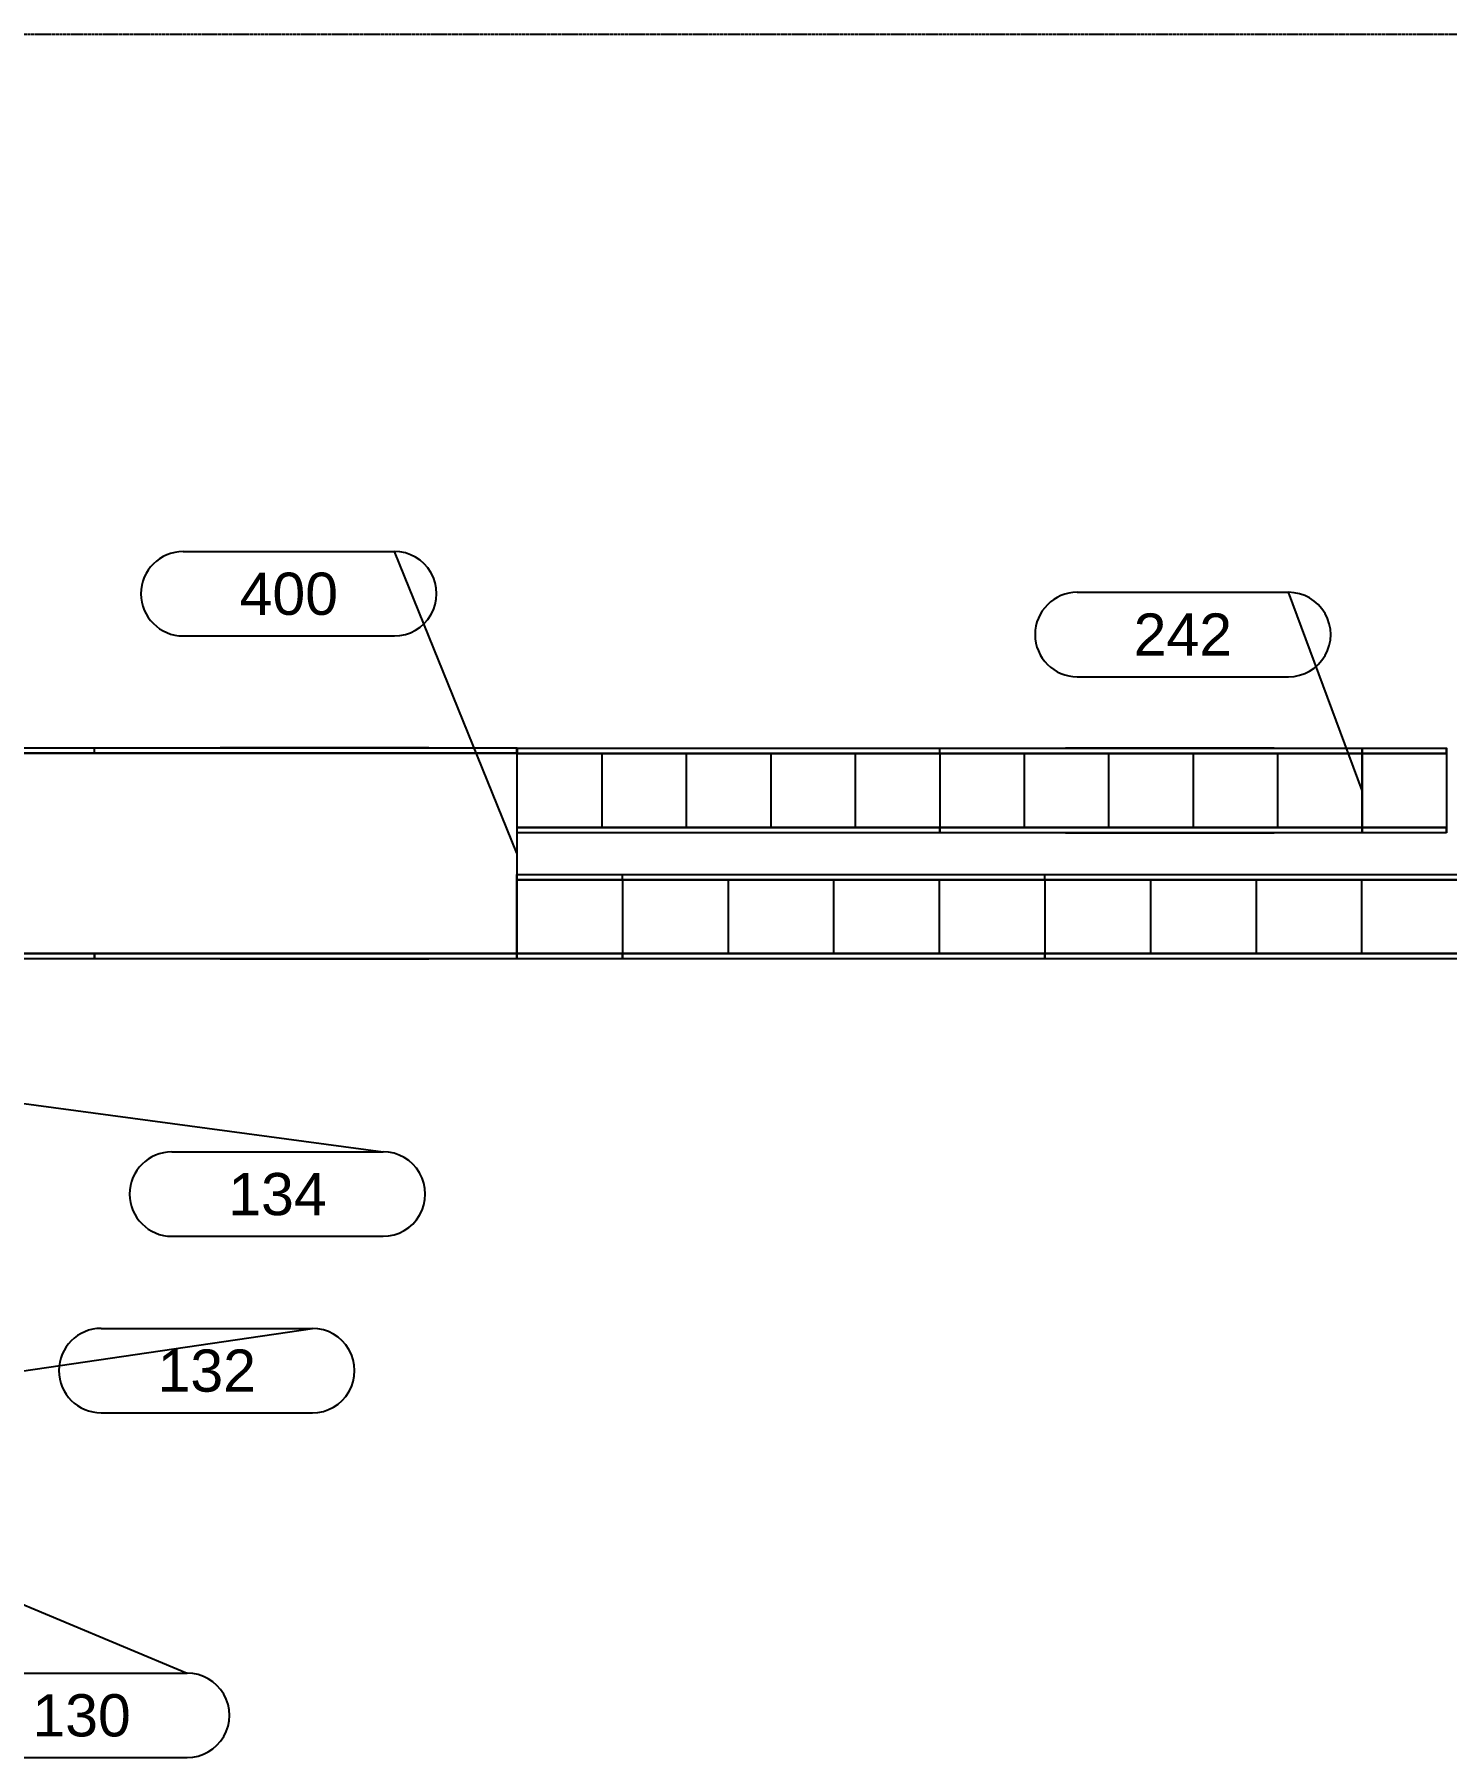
# Model space of a CAD drawing. Header units: inches. Extents: x -21257 to 11444, y 0 to 8704.
# Drawn here: x 4102.8 to 4503.9, y 7217.8 to 7707.5 of the extents above; entities that cross this region are included whole.
import ezdxf
from ezdxf.enums import TextEntityAlignment as Align

# ---------------------------------------------------------------- set-up
doc = ezdxf.new("R2010")
doc.units = ezdxf.units.IN
doc.header["$MEASUREMENT"] = 0
doc.linetypes.add('CENTER2', pattern=[1.125, 0.75, -0.125, 0.125, -0.125])
for name, color, linetype in [('100-CONV-LAYOUT', 3, 'Continuous'), ('100-CONV-NUMBERS', 3, 'Continuous'), ('200-CONV-LAYOUT', 4, 'Continuous'), ('200-CONV-NUMBERS', 4, 'Continuous'), ('400-CONV-LAYOUT', 1, 'Continuous'), ('400-CONV-NUMBERS', 1, 'Continuous'), ('Bldg_Cline', 8, 'CENTER2')]:
    doc.layers.add(name, color=color, linetype=linetype)
doc.styles.get("Standard").update_dxf_attribs({"font": 'helvl.shx'})

# ---------------------------------------------------------------- blocks, each defined once
blk = doc.blocks.new('DCBLOCK')
at = {"linetype": 'Continuous'}
for p, q in [((-0.625, 0), (0, 0)), ((-0.625, -0.25), (0, -0.25))]:
    blk.add_line(p, q, dxfattribs=at)
for centre, start, end in [((-0.625, -0.125), 90, 269.9999), ((0, -0.125), 269.9999, 90)]:
    blk.add_arc(centre, 0.125, start, end)
blk.add_attdef('FORTNAITEM', text='', height=0.125).set_placement((-0.3125, -0.125), align=Align.MIDDLE_CENTER)
at = {"flags": 1}
blk.add_attdef('SERIALNUM', (-0.625, -0.3437), '', height=0.125, dxfattribs=at)
blk = doc.blocks.new('Promise-US15-100330-00-10-003 Bldg Colums')
at = {"layer": 'Bldg_Cline'}
for q in [(72, 7192), (74, 7192)]:
    blk.add_line((10035, 7192), q, dxfattribs=at)

msp = doc.modelspace()

# ---------------------------------------------------------------- linework, layer by layer
at = {"layer": '100-CONV-LAYOUT', "linetype": 'Continuous'}
for p, q in [((4239.81, 7467.27, 323.5), (4239.81, 7468.77, 323.5)), ((4239.81, 7468.77, 330), (4239.81, 7467.27, 330)), ((4269.81, 7467.27, 323.5), (4269.81, 7468.77, 323.5)), ((4269.81, 7467.27, 330), (4269.81, 7468.77, 330)), ((4389.81, 7467.27, 323.5), (4389.81, 7468.77, 323.5)), ((4389.81, 7467.27, 330), (4389.81, 7468.77, 330)), ((4239.81, 7467.27, 330), (4239.81, 7467.27, 323.5)), ((4269.81, 7467.27, 330), (4269.81, 7446.27, 330)), ((4269.81, 7467.27, 330), (4269.81, 7467.27, 323.5)), ((4299.81, 7467.27, 330), (4299.81, 7446.27, 330)), ((4329.81, 7467.27, 330), (4329.81, 7446.27, 330)), ((4359.81, 7467.27, 330), (4359.81, 7446.27, 330)), ((4389.81, 7467.27, 330), (4389.81, 7446.27, 330)), ((4389.81, 7467.27, 330), (4389.81, 7467.27, 323.5)), ((4419.81, 7467.27, 330), (4419.81, 7446.27, 330)), ((4449.81, 7467.27, 330), (4449.81, 7446.27, 330)), ((4479.81, 7467.27, 330), (4479.81, 7446.27, 330)), ((4239.81, 7444.77, 323.5), (4239.81, 7446.27, 323.5)), ((4239.81, 7446.27, 323.5), (4239.81, 7446.27, 330)), ((4239.81, 7444.77, 330), (4239.81, 7446.27, 330)), ((4269.81, 7446.27, 323.5), (4269.81, 7444.77, 323.5)), ((4269.81, 7446.27, 330), (4269.81, 7446.27, 323.5)), ((4269.81, 7444.77, 330), (4269.81, 7446.27, 330)), ((4389.81, 7446.27, 323.5), (4389.81, 7444.77, 323.5)), ((4389.81, 7446.27, 330), (4389.81, 7446.27, 323.5)), ((4389.81, 7444.77, 330), (4389.81, 7446.27, 330))]:
    msp.add_line(p, q, dxfattribs=at)
at = {"layer": '100-CONV-LAYOUT'}
for points in [[(4989.81, 7467.27, 323.5), (4239.81, 7467.27, 323.5), (4239.81, 7468.77, 323.5), (4989.81, 7468.77, 323.5)], [(4989.81, 7467.27, 330), (4239.81, 7467.27, 330), (4239.81, 7468.77, 330), (4989.81, 7468.77, 330)], [(4989.81, 7446.27, 330), (4239.81, 7446.27, 330), (4239.81, 7467.27, 330), (4989.81, 7467.27, 330)], [(4989.81, 7467.27, 330), (4239.81, 7467.27, 330), (4239.81, 7467.27, 323.5), (4989.81, 7467.27, 323.5)], [(4989.81, 7446.27, 330), (4239.81, 7446.27, 330), (4239.81, 7446.27, 323.5), (4989.81, 7446.27, 323.5)], [(4989.81, 7444.77, 323.5), (4239.81, 7444.77, 323.5), (4239.81, 7446.27, 323.5), (4989.81, 7446.27, 323.5)], [(4989.81, 7444.77, 330), (4239.81, 7444.77, 330), (4239.81, 7446.27, 330), (4989.81, 7446.27, 330)]]:
    msp.add_3dface(points, dxfattribs=at)
at = {"layer": '100-CONV-NUMBERS', "linetype": 'Continuous'}
for p, q in [((4070.81, 7407.49, 330), (4201.8, 7389.92, 360)), ((4070.8, 7323.49, 330), (4181.72, 7339.75, 360)), ((4036.56, 7287.52, 30), (4146.15, 7241.77, 360))]:
    msp.add_line(p, q, dxfattribs=at)
at = {"layer": '200-CONV-LAYOUT', "linetype": 'Continuous'}
for p, q in [((4239.94, 7503.14, 323.5), (4239.94, 7504.64, 323.5)), ((4239.94, 7504.64, 330), (4239.94, 7503.14, 330)), ((4239.94, 7503.14, 330), (4239.94, 7503.14, 323.5)), ((4263.94, 7503.14, 330), (4263.94, 7482.14, 330)), ((4287.94, 7503.14, 330), (4287.94, 7482.14, 330)), ((4311.94, 7503.14, 330), (4311.94, 7482.14, 330)), ((4335.94, 7503.14, 330), (4335.94, 7482.14, 330)), ((4359.94, 7503.14, 323.5), (4359.94, 7504.64, 323.5)), ((4359.94, 7503.14, 330), (4359.94, 7504.64, 330)), ((4359.94, 7503.14, 330), (4359.94, 7482.14, 330)), ((4359.94, 7503.14, 330), (4359.94, 7503.14, 323.5)), ((4383.94, 7503.14, 330), (4383.94, 7482.14, 330)), ((4407.94, 7503.14, 330), (4407.94, 7482.14, 330)), ((4431.94, 7503.14, 330), (4431.94, 7482.14, 330)), ((4455.94, 7503.14, 330), (4455.94, 7482.14, 330)), ((4479.93, 7503.14, 323.5), (4479.93, 7504.64, 323.5)), ((4479.93, 7504.64, 330), (4479.93, 7503.14, 330)), ((4479.93, 7503.14, 330), (4479.93, 7503.14, 323.5)), ((4479.94, 7503.14, 323.5), (4479.94, 7504.64, 323.5)), ((4479.94, 7503.14, 330), (4479.94, 7504.64, 330)), ((4479.94, 7503.14, 330), (4479.94, 7503.14, 323.5)), ((4503.93, 7503.14, 330), (4503.93, 7504.64, 330)), ((4503.93, 7503.14, 323.5), (4503.93, 7504.64, 323.5)), ((4503.93, 7503.14, 330), (4503.93, 7503.14, 323.5)), ((4239.94, 7480.64, 323.5), (4239.94, 7482.14, 323.5)), ((4239.94, 7482.14, 323.5), (4239.94, 7482.14, 330)), ((4239.94, 7480.64, 330), (4239.94, 7482.14, 330)), ((4359.94, 7482.14, 323.5), (4359.94, 7480.64, 323.5)), ((4359.94, 7482.14, 330), (4359.94, 7482.14, 323.5)), ((4359.94, 7480.64, 330), (4359.94, 7482.14, 330)), ((4479.93, 7480.64, 323.5), (4479.93, 7482.14, 323.5)), ((4479.93, 7482.14, 323.5), (4479.93, 7482.14, 330)), ((4479.93, 7480.64, 330), (4479.93, 7482.14, 330)), ((4479.94, 7482.14, 323.5), (4479.94, 7480.64, 323.5)), ((4479.94, 7482.14, 330), (4479.94, 7482.14, 323.5)), ((4479.94, 7480.64, 330), (4479.94, 7482.14, 330)), ((4503.93, 7480.64, 330), (4503.93, 7482.14, 330)), ((4503.93, 7482.14, 330), (4503.93, 7482.14, 323.5)), ((4503.93, 7482.14, 323.5), (4503.93, 7480.64, 323.5))]:
    msp.add_line(p, q, dxfattribs=at)
at = {"layer": '200-CONV-LAYOUT'}
for points in [[(4479.94, 7503.14, 323.5), (4239.94, 7503.14, 323.5), (4239.94, 7504.64, 323.5), (4479.94, 7504.64, 323.5)], [(4479.94, 7503.14, 330), (4239.94, 7503.14, 330), (4239.94, 7504.64, 330), (4479.94, 7504.64, 330)], [(4479.94, 7482.14, 330), (4239.94, 7482.14, 330), (4239.94, 7503.14, 330), (4479.94, 7503.14, 330)], [(4479.94, 7503.14, 330), (4239.94, 7503.14, 330), (4239.94, 7503.14, 323.5), (4479.94, 7503.14, 323.5)], [(4395.69, 7504.64, 323.5), (4395.69, 7504.64, 311.18), (4433.94, 7504.64, 311.18), (4433.94, 7504.64, 323.5)], [(4433.94, 7504.64, 323.5), (4433.94, 7504.64, 311.18), (4454.94, 7504.64, 323.5), (4433.94, 7504.64, 323.5)], [(4503.93, 7503.14, 323.5), (4479.93, 7503.14, 323.5), (4479.93, 7504.64, 323.5), (4503.93, 7504.64, 323.5)], [(4503.93, 7503.14, 330), (4479.93, 7503.14, 330), (4479.93, 7504.64, 330), (4503.93, 7504.64, 330)], [(4503.93, 7482.14, 330), (4479.93, 7482.14, 330), (4479.93, 7503.14, 330), (4503.93, 7503.14, 330)], [(4503.93, 7503.14, 330), (4479.93, 7503.14, 330), (4479.93, 7503.14, 323.5), (4503.93, 7503.14, 323.5)], [(4479.94, 7482.14, 330), (4239.94, 7482.14, 330), (4239.94, 7482.14, 323.5), (4479.94, 7482.14, 323.5)], [(4479.94, 7480.64, 323.5), (4239.94, 7480.64, 323.5), (4239.94, 7482.14, 323.5), (4479.94, 7482.14, 323.5)], [(4479.94, 7480.64, 330), (4239.94, 7480.64, 330), (4239.94, 7482.14, 330), (4479.94, 7482.14, 330)], [(4395.69, 7480.64, 323.5), (4395.69, 7480.64, 311.18), (4433.94, 7480.64, 311.18), (4433.94, 7480.64, 323.5)], [(4433.94, 7480.64, 323.5), (4433.94, 7480.64, 311.18), (4454.94, 7480.64, 323.5), (4433.94, 7480.64, 323.5)], [(4503.93, 7482.14, 330), (4479.93, 7482.14, 330), (4479.93, 7482.14, 323.5), (4503.93, 7482.14, 323.5)], [(4503.93, 7480.64, 323.5), (4479.93, 7480.64, 323.5), (4479.93, 7482.14, 323.5), (4503.93, 7482.14, 323.5)], [(4503.93, 7480.64, 330), (4479.93, 7480.64, 330), (4479.93, 7482.14, 330), (4503.93, 7482.14, 330)]]:
    msp.add_3dface(points, dxfattribs=at)
at = {"layer": '200-CONV-NUMBERS', "linetype": 'Continuous'}
msp.add_line((4479.94, 7492.64, 330), (4459.03, 7548.95, 360), dxfattribs=at)
at = {"layer": '400-CONV-LAYOUT', "linetype": 'Continuous'}
for p, q in [((4119.81, 7503.27, 330), (4119.81, 7504.77, 330)), ((4119.81, 7503.27, 323.5), (4119.81, 7504.77, 323.5)), ((4119.81, 7503.27, 330), (4119.81, 7503.27, 323.5)), ((4239.81, 7503.27, 323.5), (4239.81, 7504.77, 323.5)), ((4239.81, 7503.27, 330), (4239.81, 7504.77, 330)), ((4239.81, 7503.27, 330), (4239.81, 7503.27, 323.5)), ((4119.81, 7444.77, 330), (4119.81, 7446.27, 330)), ((4119.81, 7446.27, 330), (4119.81, 7446.27, 323.5)), ((4119.81, 7446.27, 323.5), (4119.81, 7444.77, 323.5)), ((4239.81, 7446.27, 323.5), (4239.81, 7444.77, 323.5)), ((4239.81, 7446.27, 330), (4239.81, 7446.27, 323.5)), ((4239.81, 7444.77, 330), (4239.81, 7446.27, 330))]:
    msp.add_line(p, q, dxfattribs=at)
at = {"layer": '400-CONV-LAYOUT'}
for points in [[(4239.81, 7503.27, 323.5), (4095.81, 7503.27, 323.5), (4095.81, 7504.77, 323.5), (4239.81, 7504.77, 323.5)], [(4239.81, 7503.27, 330), (4095.81, 7503.27, 330), (4095.81, 7504.77, 330), (4239.81, 7504.77, 330)], [(4239.81, 7446.27, 330), (4095.81, 7446.27, 330), (4095.81, 7503.27, 330), (4239.81, 7503.27, 330)], [(4239.81, 7503.27, 330), (4095.81, 7503.27, 330), (4095.81, 7503.27, 323.5), (4239.81, 7503.27, 323.5)], [(4155.56, 7504.77, 323.5), (4155.56, 7504.77, 311.18), (4193.81, 7504.77, 311.18), (4193.81, 7504.77, 323.5)], [(4193.81, 7504.77, 323.5), (4193.81, 7504.77, 311.18), (4214.81, 7504.77, 323.5), (4193.81, 7504.77, 323.5)], [(4239.81, 7446.27, 330), (4095.81, 7446.27, 330), (4095.81, 7446.27, 323.5), (4239.81, 7446.27, 323.5)], [(4239.81, 7444.77, 323.5), (4095.81, 7444.77, 323.5), (4095.81, 7446.27, 323.5), (4239.81, 7446.27, 323.5)], [(4239.81, 7444.77, 330), (4095.81, 7444.77, 330), (4095.81, 7446.27, 330), (4239.81, 7446.27, 330)], [(4155.56, 7444.77, 323.5), (4155.56, 7444.77, 311.18), (4193.81, 7444.77, 311.18), (4193.81, 7444.77, 323.5)], [(4193.81, 7444.77, 323.5), (4193.81, 7444.77, 311.18), (4214.81, 7444.77, 323.5), (4193.81, 7444.77, 323.5)]]:
    msp.add_3dface(points, dxfattribs=at)
at = {"layer": '400-CONV-NUMBERS', "linetype": 'Continuous'}
msp.add_line((4239.81, 7474.77, 330), (4205.02, 7560.55, 360), dxfattribs=at)

# ---------------------------------------------------------------- block references
msp.add_blockref('Promise-US15-100330-00-10-003 Bldg Colums', (928.05, 515.51))
at = {"layer": '100-CONV-NUMBERS', "xscale": 96, "yscale": 96, "zscale": 96}
for p, values in [((4201.8, 7389.92, 360), {'FORTNAITEM': '134'}), ((4181.72, 7339.75, 360), {'FORTNAITEM': '132'}), ((4146.15, 7241.77, 360), {'FORTNAITEM': '130'})]:
    msp.add_blockref('DCBLOCK', p, dxfattribs=at).add_auto_attribs(values)
at = {"layer": '200-CONV-NUMBERS', "xscale": 96, "yscale": 96, "zscale": 96}
msp.add_blockref('DCBLOCK', (4459.03, 7548.95, 360), dxfattribs=at).add_auto_attribs({'FORTNAITEM': '242'})
at = {"layer": '400-CONV-NUMBERS', "xscale": 96, "yscale": 96, "zscale": 96}
msp.add_blockref('DCBLOCK', (4205.02, 7560.55, 360), dxfattribs=at).add_auto_attribs({'FORTNAITEM': '400'})

doc.saveas('drawing.dxf')
